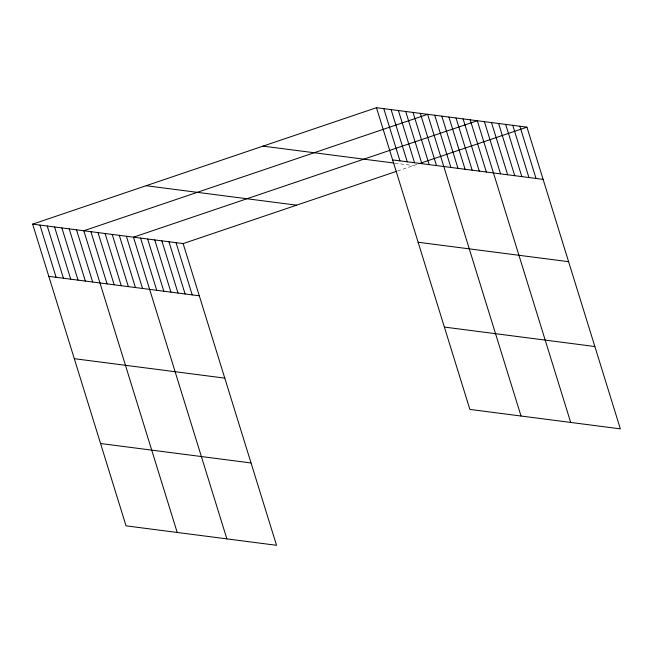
<?xml version="1.0" encoding="UTF-8"?>
<svg xmlns="http://www.w3.org/2000/svg" width="653" height="653" viewBox="0 0 653 653"><rect width="100%" height="100%" fill="white"/><g stroke="black" fill="none" stroke-linecap="round" stroke-linejoin="round"><path stroke-width="0.49" stroke-dasharray="3.27 2.45" d="M397.595 170.964L417.275 164.295M394.877 163.168L413.496 165.576"/><path stroke-width="0.98" d="M32.65 224.142L183.134 243.593L276.529 545.296L126.045 525.845L32.65 224.142L376.471 107.704L526.955 127.155L620.35 428.858L469.866 409.407L376.471 107.704M183.134 243.593L396.665 171.282M419.169 163.658L526.955 127.155M392.633 159.912L543.116 179.363M263.012 146.133L393.988 163.054M146.109 185.721L296.593 205.164M418.124 242.247L568.608 261.698M444.383 327.071L594.867 346.523M48.812 276.35L199.296 295.801M74.295 358.685L224.779 378.136M100.554 443.518L251.038 462.961M519.861 126.233L536.023 178.449M512.768 125.319L528.93 177.526M505.675 124.405L521.837 176.612M498.582 123.482L514.744 175.698M491.489 122.568L507.65 174.775M484.395 121.654L500.557 173.861M570.689 422.442L477.294 120.74L133.473 237.178L226.869 538.88M470.201 119.817L486.363 172.033M463.108 118.903L479.269 171.11M456.014 117.989L472.176 170.196M448.921 117.067L465.083 169.282M441.828 116.152L457.99 168.36M434.735 115.238L450.897 167.446M521.029 416.018L427.633 114.316L83.813 230.754L177.208 532.456M420.328 113.377L436.49 165.584M413.023 112.43L429.184 164.638M405.709 111.483L421.871 163.691M398.403 110.537L414.565 162.752M391.09 109.598L407.252 161.805M383.784 108.651L399.946 160.858M176.041 242.679L192.202 294.887M168.947 241.757L185.109 293.972M161.854 240.843L178.016 293.05M154.761 239.929L170.923 292.136M147.66 239.006L163.821 291.222M140.566 238.092L156.728 290.299M126.38 236.255L142.542 288.471M119.287 235.341L135.449 287.549M112.194 234.427L128.355 286.634M105.1 233.505L121.262 285.72M98.007 232.59L114.169 284.798M90.906 231.676L107.068 283.884M76.507 229.815L92.669 282.023M69.194 228.868L85.355 281.076M61.888 227.921L78.05 280.129M54.574 226.975L70.736 279.19M47.269 226.036L63.431 278.243M39.955 225.089L56.117 277.296"/></g></svg>
